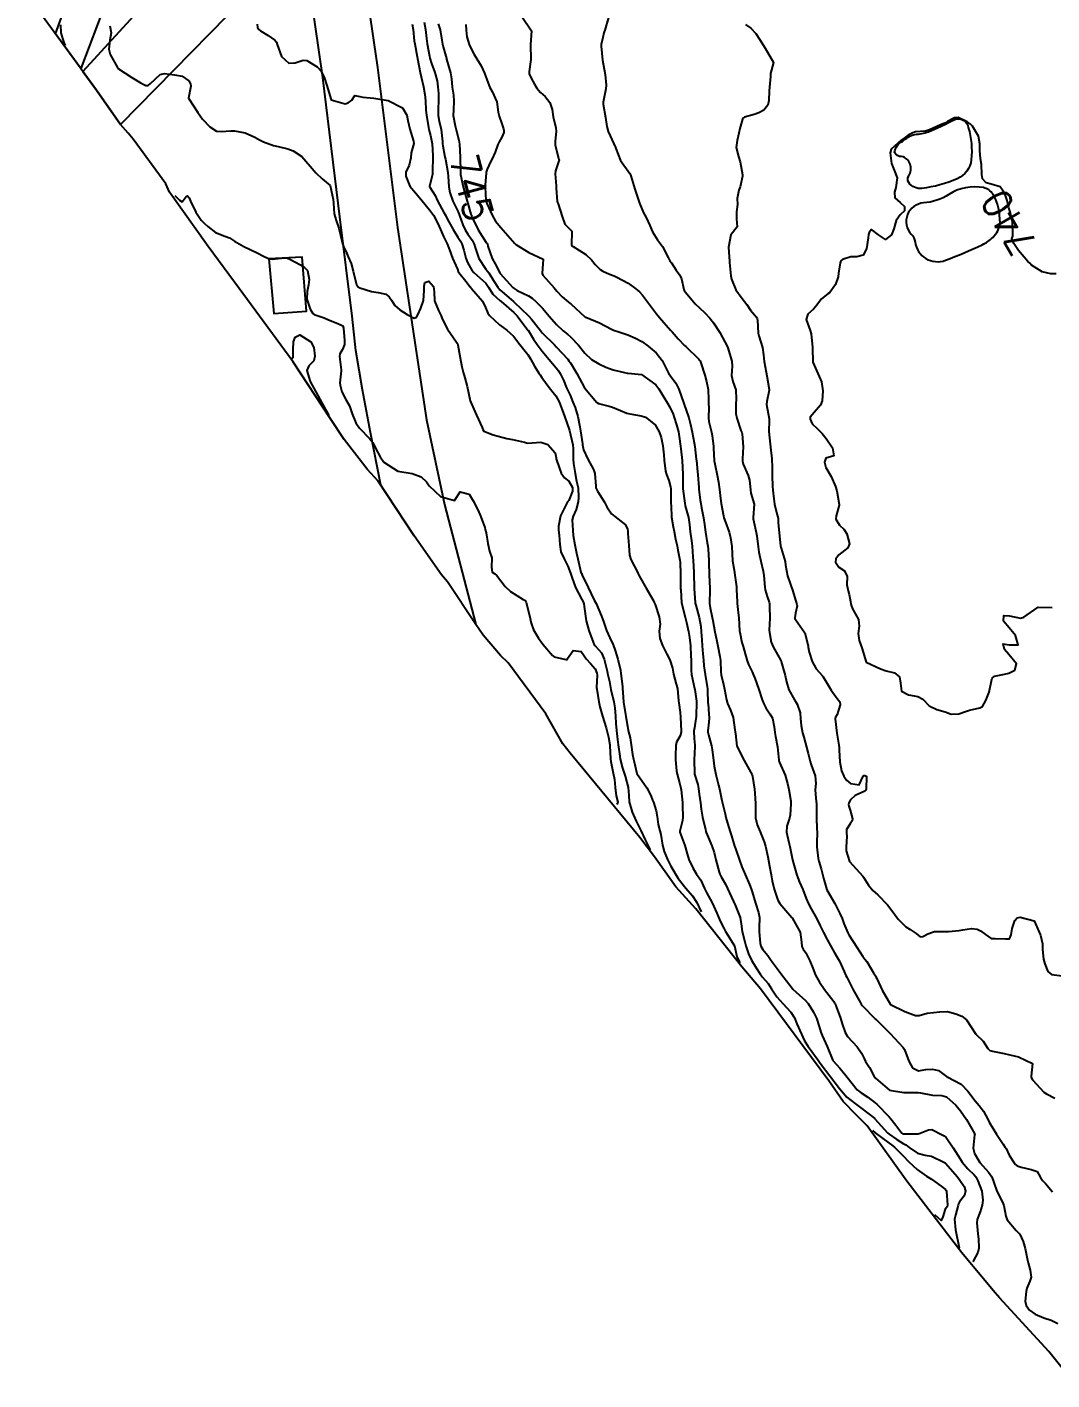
# Model space of a CAD drawing. Header units: metres. Extents: x 307586 to 320046, y 7427249 to 7434250.
# Drawn here: x 317434.9 to 317578.6, y 7431424.9 to 7431614.8 of the extents above; entities that cross this region are included whole.
import ezdxf
from ezdxf.enums import TextEntityAlignment as Align

# ---------------------------------------------------------------- set-up
doc = ezdxf.new("R2010")
doc.units = ezdxf.units.M
doc.header["$MEASUREMENT"] = 0
for name, color, linetype in [('Area', 45, 'Continuous'), ('Cotas', 45, 'Continuous'), ('Curvas de Nivel 1m', 11, 'Continuous'), ('Curvas de Nivel 5m', 15, 'Continuous'), ('Edificações', 30, 'Continuous'), ('Hidrografia', 140, 'Continuous'), ('Vias Primárias', 230, 'Continuous')]:
    doc.layers.add(name, color=color, linetype=linetype)
doc.styles.add('Style-STANDARD', font='STANDARD.shx')

msp = doc.modelspace()

# ---------------------------------------------------------------- linework, layer by layer
at = {"layer": 'Area'}
msp.add_polyline3d([(317581.39, 7431424.93, 744.37), (317578.19, 7431428.9, 744.31), (317571.3, 7431436.45, 744.46), (317570.42, 7431437.49, 744.3), (317566.02, 7431442.75, 753.38), (317558.3, 7431452.81, 752.34), (317552.74, 7431460.58, 746.1), (317551.21, 7431462.07, 744.35), (317549.35, 7431463.99, 744.62), (317547.35, 7431466.92, 744.68), (317537.74, 7431479.79, 745.04), (317535.14, 7431482.91, 745.1), (317528.7, 7431491.05, 746.94), (317525.9, 7431494.12, 746.9), (317522.9, 7431498.32, 747.89), (317520.84, 7431501.05, 749.35), (317511.07, 7431512.88, 750.47), (317510.02, 7431514.21, 750.36), (317507.64, 7431518.38, 750.43), (317502.38, 7431525.54, 766.03), (317501.27, 7431526.57, 763.03), (317498.86, 7431529.45, 759.51), (317497.83, 7431530.92, 756.37), (317493.85, 7431536.92, 750.03), (317493, 7431537.92, 762.53), (317489.19, 7431543.38, 750.1), (317484.13, 7431551.03, 750.06), (317482.57, 7431552.73, 749.93), (317479.37, 7431556.88, 750.22), (317477.45, 7431559.78, 757.78), (317472.17, 7431567.84, 751.04), (317464.64, 7431578.07, 750.27), (317460.28, 7431583.97, 749.92), (317454.86, 7431591.61, 749.94), (317454.36, 7431592.78, 749.37), (317449.74, 7431599.04, 752.32), (317449.05, 7431599.86, 749.73), (317447.98, 7431601.08, 752.95), (317444.61, 7431605.93, 753.54), (317434.88, 7431619.3, 758.12)], dxfattribs=at)
at = {"layer": 'Curvas de Nivel 1m', "flags": 128}
for points, elevation in [([(317504.3, 7431616.23), (317505.65, 7431614.22), (317505.51, 7431612.33), (317505.51, 7431612.22), (317505.55, 7431610.28), (317505.54, 7431610.22), (317505.29, 7431608.51), (317505.31, 7431608.22), (317505.57, 7431607.58), (317506.08, 7431606.73), (317506.39, 7431606.21), (317506.92, 7431605.57), (317507.54, 7431605.03), (317508.23, 7431604.18), (317508.52, 7431603.18), (317508.67, 7431602.18), (317509.05, 7431600.61), (317509.09, 7431600.17), (317508.95, 7431598.69), (317508.98, 7431598.17), (317509.43, 7431596.36), (317509.49, 7431596.17), (317509.5, 7431596.1), (317509.43, 7431595.87), (317509.01, 7431594.58), (317508.96, 7431594.17), (317509.09, 7431592.47), (317509.11, 7431592.17), (317509.25, 7431590.29), (317509.28, 7431590.17), (317509.36, 7431589.96), (317509.95, 7431588.16), (317510.3, 7431587.13), (317511.31, 7431586.14), (317511.26, 7431584.14), (317511.29, 7431584.08), (317511.48, 7431583.95), (317513.27, 7431582.87), (317514.04, 7431582.11), (317514.59, 7431581.44), (317515.25, 7431580.75), (317515.64, 7431580.49), (317516.6, 7431580.08), (317517.24, 7431579.84), (317517.63, 7431579.68), (317519.22, 7431578.81), (317520.29, 7431578.03), (317520.78, 7431577.6), (317521.2, 7431577.14), (317522.05, 7431576.01), (317523.18, 7431574.51), (317523.59, 7431574), (317525.15, 7431572.21), (317525.36, 7431571.98), (317526.21, 7431571.04), (317527.12, 7431570.09), (317527.27, 7431569.95), (317529.11, 7431568.18), (317529.22, 7431568.04), (317529.28, 7431567.93), (317529.38, 7431567.64), (317529.95, 7431565.92), (317530.2, 7431565.05), (317530.43, 7431563.91), (317530.45, 7431562.49), (317530.47, 7431561.91), (317530.5, 7431561.39), (317530.45, 7431559.91), (317530.5, 7431559.41), (317530.89, 7431557.9), (317530.98, 7431557.44), (317531.15, 7431555.9), (317531.17, 7431555.68), (317531.28, 7431553.9), (317531.36, 7431553.46), (317531.69, 7431551.89), (317531.86, 7431550.92), (317532, 7431549.89), (317532.14, 7431548.62), (317532.25, 7431547.89), (317532.56, 7431546.16), (317532.62, 7431545.88), (317532.83, 7431545.29), (317533.36, 7431543.87), (317533.57, 7431543.1), (317533.75, 7431541.87), (317533.78, 7431540.86), (317533.85, 7431539.87), (317534.08, 7431538.54), (317534.18, 7431537.87), (317534.38, 7431536.2), (317534.41, 7431535.86), (317534.47, 7431534.09), (317534.49, 7431533.86), (317534.67, 7431532.19), (317534.7, 7431531.86), (317534.82, 7431530.03), (317534.84, 7431529.86), (317535.16, 7431528.39), (317535.31, 7431527.85), (317535.62, 7431526.83), (317535.88, 7431525.84), (317536.07, 7431525.31), (317536.58, 7431524.29), (317536.8, 7431523.83), (317536.97, 7431523.42), (317537.55, 7431521.82), (317538, 7431520.35), (317538.21, 7431519.81), (317538.52, 7431519.26), (317539.09, 7431518.38), (317539.43, 7431517.8), (317539.7, 7431516.57), (317539.77, 7431515.79), (317539.88, 7431515.2), (317540.15, 7431513.78), (317540.31, 7431511.9), (317540.33, 7431511.78), (317540.36, 7431511.72), (317540.42, 7431511.59), (317541.21, 7431509.77), (317541.55, 7431508.61), (317541.72, 7431507.77), (317542, 7431506.12), (317542.02, 7431505.76), (317541.93, 7431504.17), (317541.84, 7431503.76), (317541.46, 7431502.63), (317541.42, 7431501.77), (317541.73, 7431500.32), (317541.86, 7431499.76), (317542.26, 7431497.9), (317542.29, 7431497.79), (317542.3, 7431497.76), (317542.32, 7431497.7), (317542.88, 7431495.75), (317543.24, 7431494.76), (317543.68, 7431493.74), (317544.19, 7431492.49), (317544.51, 7431491.73), (317544.86, 7431491.03), (317545.61, 7431489.72), (317546.15, 7431488.63), (317546.62, 7431487.71), (317547.18, 7431486.64), (317547.68, 7431485.69), (317548.11, 7431484.94), (317548.57, 7431484.16), (317548.83, 7431483.68), (317549.48, 7431482.26), (317549.75, 7431481.66), (317549.85, 7431481.46), (317550.06, 7431481.07), (317550.76, 7431479.65), (317551.75, 7431477.92), (317551.9, 7431477.64), (317552.02, 7431477.45), (317553.83, 7431475.61), (317553.93, 7431475.55), (317553.99, 7431475.5), (317555.92, 7431473.59), (317555.97, 7431473.54), (317557.77, 7431471.57), (317557.94, 7431471.29), (317558.42, 7431470.05), (317558.62, 7431469.56), (317559.09, 7431468.72), (317559.91, 7431468.29), (317560.96, 7431468.48), (317561.91, 7431468.55), (317562.74, 7431468.33), (317563.85, 7431467.49), (317563.9, 7431467.46), (317563.96, 7431467.44), (317565.89, 7431466.42), (317566.84, 7431465.46), (317567.86, 7431464.1), (317568.16, 7431463.75), (317568.43, 7431463.44), (317569.04, 7431462.63), (317569.68, 7431461.42), (317569.83, 7431461.12), (317570.89, 7431459.41), (317571.79, 7431458.03), (317572.05, 7431457.66), (317572.2, 7431457.39), (317572.66, 7431456.49), (317573.35, 7431455.38), (317573.52, 7431455.15), (317573.75, 7431454.97), (317574.34, 7431454.77), (317575.74, 7431454.48), (317576.56, 7431454.16), (317577.06, 7431453.33), (317577.32, 7431452.91), (317577.72, 7431452.49), (317578.74, 7431451.31)], 743), ([(317516.44, 7431616.09), (317515.91, 7431614.35), (317515.84, 7431614.1), (317515.8, 7431613.95), (317515.64, 7431613.32), (317515.42, 7431612.31), (317515.41, 7431612.1), (317515.6, 7431610.1), (317515.97, 7431608.09), (317516.1, 7431606.63), (317516.05, 7431606.09), (317515.68, 7431604.24), (317515.67, 7431604.1), (317515.7, 7431603.93), (317516, 7431602.09), (317516.19, 7431600.79), (317516.38, 7431600.09), (317517.18, 7431598.36), (317517.35, 7431598.07), (317517.38, 7431598), (317517.45, 7431597.71), (317518.14, 7431596.06), (317519.41, 7431594.22), (317519.51, 7431594.05), (317519.57, 7431593.89), (317520.15, 7431592.04), (317520.51, 7431590.9), (317520.8, 7431590.04), (317521.34, 7431588.72), (317521.71, 7431588.02), (317522.23, 7431586.92), (317522.61, 7431586.01), (317523.3, 7431584.91), (317524, 7431583.99), (317524.83, 7431582.42), (317525.06, 7431581.98), (317525.26, 7431581.66), (317525.93, 7431580.65), (317526.43, 7431579.96), (317526.7, 7431579.43), (317527.01, 7431577.95), (317527.06, 7431577.79), (317527.22, 7431577.58), (317528.59, 7431575.94), (317529.19, 7431575.35), (317529.94, 7431574.67), (317530.65, 7431573.91), (317531.16, 7431573.25), (317532.04, 7431571.89), (317533.12, 7431569.88), (317533.73, 7431567.87), (317533.8, 7431567.16), (317533.67, 7431565.87), (317533.89, 7431565.05), (317534.3, 7431563.87), (317534.37, 7431562.53), (317534.32, 7431561.87), (317534.32, 7431560.56), (317534.43, 7431559.87), (317534.99, 7431558.15), (317535.08, 7431557.95), (317535.12, 7431557.86), (317535.17, 7431557.67), (317535.31, 7431555.85), (317535.25, 7431554.17), (317535.23, 7431553.86), (317535.34, 7431553.44), (317536.04, 7431551.84), (317536.24, 7431551.19), (317536.34, 7431549.84), (317536.39, 7431549.35), (317536.86, 7431547.83), (317536.71, 7431545.95), (317536.72, 7431545.83), (317536.74, 7431545.74), (317536.83, 7431545.36), (317537.17, 7431543.83), (317537.26, 7431543.37), (317537.42, 7431541.82), (317537.51, 7431541.08), (317537.81, 7431539.82), (317538.14, 7431538.42), (317538.24, 7431537.82), (317538.37, 7431536.16), (317538.43, 7431535.81), (317538.7, 7431534.85), (317538.96, 7431534.07), (317539.01, 7431533.81), (317539.04, 7431533.45), (317539.06, 7431531.8), (317539, 7431530.16), (317539.01, 7431529.8), (317539.28, 7431528.45), (317539.54, 7431527.8), (317540.59, 7431525.86), (317540.63, 7431525.78), (317540.65, 7431525.72), (317541.23, 7431523.77), (317541.43, 7431522.91), (317541.72, 7431521.77), (317542.53, 7431520.34), (317542.78, 7431520.01), (317542.92, 7431519.75), (317543.31, 7431518.55), (317543.39, 7431517.75), (317543.47, 7431516.76), (317543.66, 7431515.74), (317543.83, 7431515.1), (317544.22, 7431513.73), (317544.44, 7431512.82), (317544.72, 7431511.73), (317544.89, 7431511.26), (317545.41, 7431509.72), (317545.5, 7431508.61), (317545.44, 7431507.72), (317545.53, 7431506.55), (317545.63, 7431505.72), (317545.64, 7431504.42), (317545.64, 7431503.72), (317545.67, 7431502.36), (317545.7, 7431501.72), (317545.68, 7431500.33), (317545.68, 7431499.72), (317545.87, 7431498.11), (317545.96, 7431497.71), (317546.25, 7431496.65), (317546.52, 7431495.71), (317546.59, 7431495.34), (317547.07, 7431493.7), (317548.18, 7431491.79), (317548.25, 7431491.69), (317548.88, 7431490.39), (317549.2, 7431489.67), (317549.47, 7431488.98), (317549.99, 7431487.66), (317550.14, 7431487.39), (317551.28, 7431485.65), (317552.1, 7431484.35), (317552.41, 7431483.95), (317552.67, 7431483.63), (317553.62, 7431482.06), (317553.88, 7431481.61), (317553.95, 7431481.5), (317554.06, 7431481.25), (317554.82, 7431479.6), (317556.02, 7431477.59), (317558.01, 7431476.61), (317559.49, 7431476.06), (317560, 7431476.07), (317561.14, 7431476.4), (317562.01, 7431476.47), (317562.93, 7431476.59), (317564.01, 7431476.64), (317565.18, 7431476.3), (317566, 7431475.95), (317566.65, 7431475.46), (317567.97, 7431473.45), (317568.98, 7431472.45), (317569.65, 7431471.42), (317569.95, 7431471.15), (317570.32, 7431471.05), (317571.94, 7431470.72), (317572.76, 7431470.57), (317573.94, 7431470.28), (317575.92, 7431469.35), (317575.72, 7431467.54), (317575.73, 7431467.35), (317575.9, 7431467.06), (317577.51, 7431465.33), (317577.87, 7431465.09), (317579.03, 7431464.48)], 742), ([(317446.48, 7431614.93), (317446.65, 7431613.94), (317446.48, 7431612.93), (317446.34, 7431611.66), (317446.53, 7431610.93), (317447.58, 7431609.07), (317447.71, 7431608.91), (317449.56, 7431607.68), (317450.9, 7431606.88), (317451.55, 7431606.55), (317451.87, 7431606.55), (317452.2, 7431606.86), (317453.57, 7431608.13), (317454.14, 7431608.26), (317455.57, 7431608.07), (317456.63, 7431607.87), (317457.56, 7431607.21), (317457.8, 7431606.79), (317457.85, 7431606.49), (317457.52, 7431604.79), (317458.84, 7431602.78), (317459.49, 7431601.84), (317460.51, 7431600.76), (317461.47, 7431600.18), (317462.12, 7431600.09), (317463.48, 7431600.22), (317463.98, 7431600.21), (317465.47, 7431599.92), (317466.83, 7431599.31), (317467.46, 7431598.96), (317468.05, 7431598.66), (317469.45, 7431598.16), (317470.08, 7431598.01), (317471.44, 7431597.7), (317472.21, 7431597.39), (317473.43, 7431596.6), (317475.17, 7431594.58), (317475.4, 7431594.32), (317476.28, 7431593.46), (317477.38, 7431592.55), (317477.82, 7431590.55), (317477.86, 7431590.04), (317477.97, 7431588.54), (317478.23, 7431587.63), (317478.61, 7431586.54), (317479.04, 7431584.78), (317479.1, 7431584.53), (317479.28, 7431583.95), (317479.71, 7431582.97), (317479.94, 7431582.52), (317480.33, 7431581.59), (317480.62, 7431580.51), (317481.1, 7431578.61), (317481.14, 7431578.5), (317481.16, 7431578.45), (317481.21, 7431578.34), (317481.54, 7431578.17), (317483.2, 7431577.68), (317484.13, 7431577.54), (317485.2, 7431577.28), (317485.66, 7431576.92), (317485.99, 7431576.45), (317486.46, 7431575.71), (317487.18, 7431575.1), (317488.19, 7431574.42), (317489.17, 7431573.93), (317489.52, 7431574.05), (317489.71, 7431574.4), (317490.13, 7431575.34), (317490.5, 7431576.39), (317490.6, 7431577.78), (317490.58, 7431578.39), (317490.68, 7431578.93), (317491.22, 7431579.11), (317491.88, 7431578.37), (317491.99, 7431577.59), (317492.04, 7431576.37), (317492.58, 7431574.97), (317492.9, 7431574.36), (317493.16, 7431573.75), (317493.84, 7431572.35), (317495.13, 7431570.56), (317495.21, 7431570.43), (317495.25, 7431570.34), (317495.28, 7431570.18), (317495.62, 7431568.33), (317495.87, 7431567.11), (317496.06, 7431566.33), (317496.27, 7431565.53), (317496.6, 7431564.32), (317497.02, 7431562.31), (317497.93, 7431560.3), (317498.71, 7431558.56), (317498.83, 7431558.29), (317498.97, 7431558.06), (317500.26, 7431557.56), (317500.96, 7431557.37), (317502.18, 7431557.03), (317502.96, 7431556.88), (317504.66, 7431556.52), (317504.95, 7431556.41), (317505.14, 7431556.4), (317506.96, 7431556.5), (317507.92, 7431556.18), (317508.94, 7431555), (317509.09, 7431554.32), (317509.12, 7431554.17), (317509.2, 7431553.9), (317509.82, 7431552.16), (317510.28, 7431551.53), (317510.89, 7431551.03), (317511.37, 7431550.14), (317511.39, 7431549.62), (317510.86, 7431548.33), (317510.78, 7431548.22), (317510.7, 7431548.14), (317510.56, 7431547.85), (317509.72, 7431546.16), (317509.41, 7431544.75), (317509.43, 7431544.16), (317509.51, 7431543.45), (317509.6, 7431542.16), (317509.75, 7431541.14), (317510.2, 7431540.15), (317510.75, 7431539.14), (317511.12, 7431538.14), (317511.28, 7431537.58), (317511.79, 7431536.13), (317512.7, 7431534.46), (317512.89, 7431534.12), (317512.99, 7431533.82), (317513.2, 7431532.11), (317513.31, 7431531.45), (317513.67, 7431530.11), (317514.3, 7431528.43), (317514.42, 7431528.1), (317514.49, 7431527.98), (317514.61, 7431527.88), (317515.47, 7431526.95), (317515.84, 7431526.08), (317516.25, 7431524.4), (317516.32, 7431524.07), (317516.56, 7431522.95), (317516.73, 7431522.07), (317516.78, 7431521.82), (317517.2, 7431520.06), (317517.33, 7431519.25), (317517.41, 7431518.06), (317517.48, 7431517.06), (317517.57, 7431516.06), (317517.71, 7431514.81), (317517.8, 7431514.06), (317518.02, 7431512.46), (317518.09, 7431512.05), (317518.41, 7431510.78), (317518.59, 7431510.23), (317518.65, 7431510.05), (317518.79, 7431509.65), (317519.22, 7431508.04), (317519.28, 7431506.95), (317519.33, 7431506.04), (317519.77, 7431504.6), (317520.32, 7431503.35), (317520.97, 7431502.01), (317521.57, 7431500.73), (317522.29, 7431499.3)], 749), ([(317467.14, 7431615.19), (317467.2, 7431614.68), (317467.38, 7431614.41), (317467.64, 7431614.23), (317468.72, 7431613.57), (317469.63, 7431612.94), (317469.85, 7431612.65), (317469.96, 7431612.31), (317470.59, 7431610.64), (317471.59, 7431609.71), (317472.48, 7431609.73), (317473.6, 7431610.12), (317474.14, 7431610.05), (317475.58, 7431609.18), (317476.13, 7431608.57), (317476.61, 7431607.61), (317476.94, 7431606.56), (317477.52, 7431604.55), (317479.52, 7431603.99), (317479.94, 7431604.11), (317480.44, 7431604.52), (317480.87, 7431605.18), (317481.54, 7431605.04), (317481.96, 7431604.93), (317483.54, 7431604.77), (317485.53, 7431604.46), (317487.52, 7431603.41), (317488.13, 7431602.42), (317488.28, 7431601.64), (317488.57, 7431600.42), (317489.1, 7431598.77), (317489.12, 7431598.41), (317488.76, 7431597.1), (317488.72, 7431596.42), (317488.46, 7431595.38), (317488.03, 7431594.42), (317487.99, 7431593.84), (317488.59, 7431592.42), (317489.37, 7431591.49), (317489.87, 7431590.9), (317490.28, 7431590.4), (317491.34, 7431589.14), (317491.88, 7431588.37), (317492.5, 7431587.19), (317492.85, 7431586.36), (317493.3, 7431585.39), (317493.8, 7431584.35), (317494.15, 7431583.49), (317494.57, 7431582.35), (317495.25, 7431580.79), (317495.37, 7431580.46), (317495.44, 7431580.34), (317496.41, 7431579.13), (317497.01, 7431578.31), (317497.1, 7431578.2), (317497.21, 7431578.07), (317498.74, 7431576.29), (317499.18, 7431575.41), (317499.51, 7431574.62), (317499.74, 7431574.28), (317501.15, 7431573), (317502.17, 7431572.25), (317503.13, 7431571.39), (317504.02, 7431570.23), (317505.1, 7431568.83), (317505.49, 7431568.21), (317506.05, 7431567.17), (317506.68, 7431566.2), (317506.83, 7431565.96), (317507.07, 7431565.6), (317508.11, 7431564.18), (317509.04, 7431563), (317509.5, 7431562.16), (317509.92, 7431561.06), (317510.25, 7431560.15), (317510.97, 7431558.14), (317511.42, 7431556.14), (317511.48, 7431555.6), (317511.47, 7431554.13), (317511.53, 7431553.53), (317511.76, 7431552.13), (317511.97, 7431551.05), (317512.17, 7431550.13), (317512.25, 7431548.74), (317512.17, 7431548.13), (317511.9, 7431547.07), (317511.49, 7431546.13), (317511.36, 7431545.6), (317511.42, 7431544.13), (317511.5, 7431543.44), (317511.73, 7431542.13), (317511.97, 7431540.92), (317512.16, 7431540.13), (317512.58, 7431538.27), (317512.63, 7431538.12), (317512.73, 7431537.85), (317513.6, 7431536.11), (317514.45, 7431534.34), (317514.57, 7431534.1), (317514.69, 7431533.86), (317515.47, 7431532.09), (317515.77, 7431531.2), (317516.16, 7431530.08), (317516.63, 7431529.06), (317517.09, 7431528.07), (317517.38, 7431527.29), (317517.74, 7431526.06), (317518.1, 7431524.53), (317518.18, 7431524.05), (317518.39, 7431522.21), (317518.4, 7431522.05), (317518.52, 7431520.05), (317518.89, 7431518.04), (317519.09, 7431516.66), (317519.21, 7431516.04), (317519.46, 7431515.03), (317519.63, 7431514.03), (317519.79, 7431512.67), (317519.94, 7431512.03), (317520.05, 7431511.65), (317520.4, 7431510.02), (317521.81, 7431508.01), (317522.36, 7431506.92), (317522.63, 7431506.27), (317522.74, 7431505.99), (317523.14, 7431504.79), (317523.28, 7431503.99), (317523.41, 7431502.89), (317523.65, 7431501.98), (317523.78, 7431501.46), (317524.03, 7431499.97), (317524.27, 7431499.08), (317524.72, 7431497.97), (317525.17, 7431497.04), (317526.23, 7431495.29), (317527.27, 7431493.94), (317528.2, 7431492.87), (317528.84, 7431491.92), (317529.45, 7431490.63)], 748), ([(317488.91, 7431615.17), (317489.04, 7431614.42), (317489.2, 7431612.84), (317489.26, 7431612.41), (317489.6, 7431610.58), (317489.64, 7431610.41), (317489.65, 7431610.37), (317490.03, 7431608.41), (317490.17, 7431607.8), (317490.47, 7431606.4), (317490.66, 7431605.28), (317490.76, 7431604.4), (317490.81, 7431603.1), (317490.89, 7431602.4), (317491.19, 7431600.68), (317491.25, 7431600.39), (317491.47, 7431599.55), (317491.68, 7431598.39), (317491.81, 7431596.76), (317491.81, 7431596.38), (317491.73, 7431594.7), (317491.74, 7431594.39), (317491.73, 7431594.07), (317491.39, 7431592.64), (317491.34, 7431592.44), (317491.34, 7431592.39), (317491.35, 7431592.36), (317491.38, 7431592.32), (317492.12, 7431591.12), (317492.47, 7431590.37), (317493.34, 7431588.75), (317493.57, 7431588.36), (317493.82, 7431587.87), (317494.63, 7431586.35), (317495.3, 7431585.26), (317495.67, 7431584.71), (317495.87, 7431584.33), (317496.13, 7431583.48), (317496.44, 7431582.32), (317496.65, 7431581.72), (317497.25, 7431580.65), (317497.55, 7431580.31), (317499.22, 7431578.83), (317499.61, 7431578.28), (317500.23, 7431577.3), (317501.19, 7431576.41), (317501.39, 7431576.26), (317503.18, 7431574.69), (317503.61, 7431574.24), (317505.14, 7431572.24), (317505.16, 7431572.22), (317505.9, 7431570.98), (317506.41, 7431570.2), (317507.11, 7431569.28), (317508.05, 7431568.18), (317509.08, 7431566.97), (317509.43, 7431566.52), (317509.66, 7431566.16), (317510.12, 7431565.21), (317510.57, 7431564.15), (317511.04, 7431563.09), (317511.45, 7431562.14), (317511.74, 7431561.4), (317512.14, 7431560.13), (317512.42, 7431558.69), (317512.51, 7431558.12), (317512.78, 7431556.3), (317512.81, 7431556.12), (317512.95, 7431555.46), (317513.54, 7431554.11), (317514.35, 7431552.66), (317514.54, 7431552.1), (317514.64, 7431550.35), (317514.67, 7431550.1), (317514.88, 7431549.64), (317515.86, 7431548.08), (317516.2, 7431547.43), (317516.84, 7431546.45), (317517.31, 7431546.07), (317518.82, 7431544.94), (317519.1, 7431544.33), (317519.14, 7431544.05), (317519.17, 7431543.69), (317519.3, 7431542.04), (317519.4, 7431540.67), (317519.58, 7431540.04), (317520.49, 7431538.27), (317520.61, 7431538.02), (317520.65, 7431537.94), (317520.73, 7431537.77), (317521.7, 7431536.01), (317522.7, 7431534.33), (317522.86, 7431534), (317522.97, 7431533.72), (317523.55, 7431531.99), (317523.67, 7431530.97), (317523.55, 7431529.99), (317523.63, 7431528.99), (317524, 7431527.99), (317524.6, 7431526.78), (317525.04, 7431525.97), (317525.41, 7431524.79), (317525.55, 7431523.96), (317525.92, 7431522.58), (317526.1, 7431521.95), (317526.27, 7431520.21), (317526.31, 7431519.95), (317526.51, 7431518.59), (317526.54, 7431517.95), (317526.54, 7431517.91), (317526.62, 7431515.95), (317526.61, 7431515.81), (317526.47, 7431515.31), (317525.97, 7431514.44), (317525.89, 7431513.96), (317525.85, 7431512.54), (317525.84, 7431511.96), (317525.97, 7431510.39), (317526.07, 7431509.95), (317526.39, 7431508.71), (317526.57, 7431507.95), (317526.61, 7431507.71), (317526.8, 7431505.95), (317526.83, 7431505.47), (317526.87, 7431503.94), (317526.83, 7431503.44), (317526.43, 7431501.95), (317526.44, 7431501.81), (317527.14, 7431499.94), (317527.48, 7431498.73), (317527.73, 7431497.94), (317528.25, 7431496.77), (317528.8, 7431495.92), (317529.38, 7431495.07), (317529.91, 7431493.9), (317530.2, 7431493.31), (317530.96, 7431491.89), (317531.63, 7431490.42), (317531.86, 7431489.88), (317532.16, 7431489.21), (317532.6, 7431488.33), (317532.85, 7431487.87), (317534.11, 7431485.85), (317534.44, 7431484.33), (317534.86, 7431483.48)], 747), ([(317490.59, 7431615.47), (317490.77, 7431614.4), (317490.89, 7431613.14), (317490.98, 7431612.4), (317491.32, 7431610.68), (317491.39, 7431610.39), (317491.59, 7431609.66), (317492.06, 7431608.38), (317492.4, 7431607.22), (317492.51, 7431606.38), (317492.58, 7431605.42), (317492.61, 7431604.37), (317492.54, 7431603.36), (317492.53, 7431602.37), (317492.68, 7431601.56), (317492.97, 7431600.37), (317493.14, 7431598.69), (317493.17, 7431598.36), (317493.2, 7431598.12), (317493.44, 7431596.81), (317493.52, 7431596.36), (317493.55, 7431596.24), (317493.89, 7431594.36), (317493.95, 7431593.81), (317494.04, 7431592.35), (317494.18, 7431591.55), (317494.58, 7431590.35), (317495.34, 7431588.82), (317495.55, 7431588.34), (317496.01, 7431587.02), (317496.33, 7431586.32), (317496.71, 7431585.72), (317497.3, 7431584.85), (317497.6, 7431584.31), (317497.75, 7431583.85), (317498.27, 7431582.3), (317499.25, 7431580.81), (317499.48, 7431580.52), (317499.63, 7431580.28), (317500.3, 7431579.2), (317500.91, 7431578.26), (317501.04, 7431578.09), (317501.21, 7431577.91), (317503.12, 7431576.24), (317503.19, 7431576.18), (317504.18, 7431575.23), (317505.17, 7431574.31), (317505.22, 7431574.26), (317505.26, 7431574.22), (317505.62, 7431573.76), (317506.88, 7431572.19), (317506.99, 7431572.04), (317507.14, 7431571.85), (317508.86, 7431570.17), (317509.12, 7431569.9), (317510.74, 7431568.15), (317510.89, 7431567.95), (317511.09, 7431567.65), (317511.98, 7431566.13), (317513.05, 7431564.12), (317514.78, 7431562.1), (317515.02, 7431561.94), (317516.54, 7431561.59), (317517.02, 7431561.44), (317518.12, 7431560.95), (317519.01, 7431560.58), (317519.44, 7431560.47), (317521, 7431560.22), (317521.63, 7431560.01), (317522.99, 7431558.96), (317523.54, 7431557.99), (317523.81, 7431557.15), (317524.06, 7431555.99), (317524.2, 7431554.73), (317524.25, 7431553.99), (317524.42, 7431552.47), (317524.56, 7431551.98), (317524.89, 7431551.14), (317525.15, 7431550.24), (317525.17, 7431549.98), (317525.17, 7431548.28), (317525.19, 7431547.98), (317525.23, 7431547.6), (317525.29, 7431545.97), (317525.49, 7431544.64), (317525.63, 7431543.97), (317525.85, 7431542.91), (317526.05, 7431541.96), (317526.17, 7431541.35), (317526.44, 7431539.95), (317526.47, 7431539.67), (317526.53, 7431537.95), (317526.55, 7431536.12), (317526.56, 7431535.95), (317526.57, 7431535.81), (317526.69, 7431533.95), (317527.21, 7431531.94), (317527.38, 7431531.22), (317527.67, 7431529.94), (317527.82, 7431529.12), (317527.92, 7431527.94), (317528, 7431526.54), (317528.03, 7431525.94), (317528.04, 7431524.47), (317528.09, 7431523.93), (317528.52, 7431521.96), (317528.52, 7431521.93), (317528.54, 7431521.81), (317528.78, 7431520.18), (317528.79, 7431519.93), (317528.73, 7431518.15), (317528.73, 7431517.93), (317528.71, 7431517.72), (317528.48, 7431516.41), (317528.41, 7431516), (317528.4, 7431515.93), (317528.46, 7431514.95), (317528.53, 7431514.01), (317528.54, 7431513.93), (317528.55, 7431513.83), (317528.47, 7431511.93), (317528.49, 7431510.01), (317528.5, 7431509.93), (317528.96, 7431508.49), (317529.06, 7431507.92), (317529.17, 7431507.12), (317529.34, 7431505.92), (317529.44, 7431505.01), (317529.64, 7431503.91), (317530.03, 7431502.18), (317530.08, 7431501.9), (317530.13, 7431501.73), (317530.3, 7431501.4), (317530.95, 7431499.89), (317531.24, 7431498.93), (317531.5, 7431497.89), (317531.95, 7431496.17), (317532.05, 7431495.88), (317532.23, 7431495.52), (317532.83, 7431494.48), (317533.15, 7431493.87), (317533.99, 7431492.05), (317534.08, 7431491.85), (317534.12, 7431491.79), (317534.18, 7431491.67), (317534.92, 7431489.84), (317535.06, 7431488.94), (317535.21, 7431487.84), (317535.54, 7431486.41), (317535.71, 7431485.83), (317536.1, 7431484.73), (317536.51, 7431483.83), (317537.13, 7431482.76), (317537.76, 7431481.81), (317538.06, 7431481.46), (317538.83, 7431480.58), (317539.29, 7431479.79), (317540.03, 7431478.7), (317540.9, 7431477.77), (317542, 7431476.55), (317542.51, 7431475.75), (317542.85, 7431474.89), (317543.95, 7431472.51), (317544.45, 7431471.72), (317545.83, 7431469.8), (317546.15, 7431469.36), (317548.82, 7431465.8), (317549.86, 7431464.62), (317551.11, 7431463.65), (317551.85, 7431463.13), (317553.78, 7431461.61), (317553.82, 7431461.57), (317555.57, 7431459.59), (317555.8, 7431459.41), (317556.89, 7431458.68), (317557.79, 7431458.12), (317558.15, 7431457.92), (317558.62, 7431457.55), (317559.77, 7431456.73), (317560.84, 7431456.46), (317561.77, 7431456.34), (317563.49, 7431455.49), (317563.65, 7431455.39), (317563.75, 7431455.29), (317565.34, 7431453.47), (317565.73, 7431452.96), (317566.31, 7431452.05), (317566.51, 7431451.46), (317566.37, 7431450.79), (317565.69, 7431449.9), (317565.53, 7431449.63), (317565.49, 7431449.47), (317565.12, 7431448.03), (317564.99, 7431447.48), (317565.13, 7431445.99), (317565.61, 7431443.47), (317565.61, 7431443.47)], 746), ([(317496.44, 7431615.11), (317496.45, 7431614.33), (317496.56, 7431613.41), (317496.89, 7431612.32), (317497.11, 7431611.81), (317497.61, 7431610.9), (317497.98, 7431610.31), (317498.57, 7431609.32), (317499.06, 7431608.3), (317499.56, 7431606.89), (317499.8, 7431606.29), (317500.12, 7431605.71), (317500.76, 7431604.28), (317500.98, 7431602.8), (317501.1, 7431602.27), (317501.49, 7431601.17), (317501.72, 7431600.5), (317501.77, 7431600.27), (317501.75, 7431599.99), (317501.47, 7431599.32), (317501.09, 7431598.64), (317500.93, 7431598.28), (317500.52, 7431597.2), (317500.11, 7431596.28), (317499.88, 7431595.84), (317499.42, 7431594.83), (317499.29, 7431594.42), (317499.26, 7431594.29), (317499.12, 7431592.56), (317499.12, 7431592.29), (317499.24, 7431590.41), (317499.27, 7431590.29), (317499.36, 7431590), (317500.17, 7431588.28), (317500.6, 7431587.55), (317501.32, 7431586.65), (317501.65, 7431586.26), (317503.29, 7431584.38), (317503.46, 7431584.24), (317505.28, 7431583.11), (317507.26, 7431582.19), (317507.12, 7431580.19), (317507.24, 7431579.94), (317508.8, 7431578.17), (317509.21, 7431577.7), (317509.95, 7431576.91), (317510.85, 7431576.15), (317511.04, 7431575.99), (317511.19, 7431575.87), (317513.12, 7431574.12), (317513.17, 7431574.08), (317513.24, 7431574.05), (317515.16, 7431573.26), (317516.85, 7431572.37), (317517.15, 7431572.23), (317517.73, 7431572.06), (317519.14, 7431571.6), (317520.22, 7431571.12), (317521.13, 7431570.62), (317522, 7431570.01), (317523.11, 7431569.04), (317523.97, 7431567.99), (317524.86, 7431566.2), (317524.97, 7431565.98), (317525.07, 7431565.85), (317525.88, 7431564.78), (317526.29, 7431563.96), (317527.02, 7431561.95), (317527.69, 7431559.94), (317527.94, 7431558.99), (317528.18, 7431557.94), (317528.47, 7431556.43), (317528.54, 7431555.93), (317528.75, 7431554.11), (317528.77, 7431553.93), (317528.91, 7431552.37), (317528.95, 7431551.93), (317529.11, 7431550.15), (317529.13, 7431549.93), (317529.32, 7431548.37), (317529.37, 7431547.92), (317529.48, 7431547.3), (317529.76, 7431545.92), (317529.89, 7431544.98), (317530.03, 7431543.91), (317530.29, 7431542.41), (317530.36, 7431541.91), (317530.4, 7431541.52), (317530.49, 7431539.9), (317530.5, 7431539.64), (317530.54, 7431537.9), (317530.64, 7431535.98), (317530.65, 7431535.9), (317530.65, 7431535.83), (317530.62, 7431533.9), (317530.68, 7431533.25), (317530.99, 7431531.9), (317531.07, 7431531.48), (317531.35, 7431529.89), (317531.58, 7431528.83), (317531.78, 7431527.89), (317532.07, 7431526.42), (317532.13, 7431525.88), (317532.19, 7431524.27), (317532.24, 7431523.88), (317532.55, 7431522.53), (317532.71, 7431521.88), (317533.01, 7431520.35), (317533.13, 7431519.87), (317533.54, 7431518.89), (317533.95, 7431517.86), (317534.18, 7431516.15), (317534.21, 7431515.85), (317534.24, 7431515.63), (317534.45, 7431513.85), (317535.47, 7431511.84), (317536.41, 7431510.16), (317536.57, 7431509.83), (317536.64, 7431509.59), (317536.91, 7431507.82), (317536.97, 7431507.23), (317537.08, 7431505.82), (317537.08, 7431505.09), (317537.06, 7431503.82), (317537.3, 7431502.84), (317537.73, 7431501.82), (317538.29, 7431500.45), (317538.43, 7431499.96), (317538.47, 7431499.81), (317538.77, 7431498.31), (317538.87, 7431497.8), (317539.03, 7431497.02), (317539.27, 7431495.79), (317539.41, 7431494.97), (317539.68, 7431493.79), (317540.19, 7431492.26), (317540.46, 7431491.78), (317542.16, 7431489.81), (317542.19, 7431489.78), (317542.2, 7431489.76), (317542.9, 7431488.49), (317543.32, 7431487.74), (317543.5, 7431486.37), (317543.57, 7431485.74), (317543.76, 7431485.39), (317544.1, 7431484.88), (317544.68, 7431483.72), (317545.08, 7431482.72), (317545.49, 7431481.72), (317546.05, 7431480.74), (317546.76, 7431479.7), (317548.03, 7431478.01), (317548.16, 7431477.82), (317548.22, 7431477.69), (317548.37, 7431477.33), (317548.99, 7431475.68), (317549.22, 7431474.9), (317549.64, 7431473.66), (317549.96, 7431473.11), (317551.33, 7431471.65), (317551.93, 7431470.8), (317552.3, 7431470.01), (317552.51, 7431469.63), (317553.05, 7431468.76), (317553.64, 7431467.61), (317553.9, 7431467.27), (317555.87, 7431465.59), (317557.87, 7431465.24), (317559.58, 7431465.25), (317559.87, 7431465.26), (317560.2, 7431465.21), (317561.87, 7431464.9), (317563.22, 7431464.85), (317563.86, 7431464.65), (317565.18, 7431463.48), (317565.84, 7431462.69), (317566.68, 7431461.46), (317567.8, 7431459.5), (317567.82, 7431459.45), (317567.8, 7431459.31), (317567.61, 7431457.44), (317567.77, 7431456.68), (317568.53, 7431455.43), (317569.74, 7431454.06), (317570.22, 7431453.42), (317570.51, 7431452.63), (317570.93, 7431451.41), (317571.69, 7431449.87), (317571.9, 7431449.4), (317572.17, 7431447.9), (317572.38, 7431447.39), (317573.64, 7431445.92), (317574.12, 7431445.37), (317574.61, 7431444.37), (317574.87, 7431443.36), (317575.22, 7431441.73), (317575.31, 7431441.35), (317575.58, 7431440.31), (317575.75, 7431439.35), (317575.56, 7431438.8), (317575.11, 7431437.79), (317575.01, 7431437.36), (317574.9, 7431435.98), (317575.01, 7431435.36), (317575.51, 7431434.7), (317576.3, 7431434.14), (317577.5, 7431433.64), (317578.53, 7431433.31), (317579.49, 7431432.83)], 744), ([(317535.67, 7431615.14), (317536.42, 7431614.61), (317537.11, 7431613.84), (317537.64, 7431613.08), (317538.43, 7431611.82), (317539.6, 7431609.81), (317539.15, 7431608.25), (317539.16, 7431607.81), (317539.04, 7431606.34), (317538.97, 7431605.82), (317538.92, 7431604.44), (317538.77, 7431603.82), (317538.22, 7431603.12), (317537.52, 7431602.71), (317536.87, 7431602.48), (317535.51, 7431602.1), (317535.36, 7431602.01), (317535.25, 7431601.86), (317534.84, 7431600.52), (317534.72, 7431599.87), (317534.47, 7431598.87), (317534.37, 7431597.87), (317534.69, 7431596.62), (317534.92, 7431595.87), (317535.23, 7431594.04), (317535.23, 7431593.86), (317534.89, 7431592.36), (317534.72, 7431591.87), (317534.51, 7431590.73), (317534.52, 7431589.87), (317534.38, 7431588.84), (317534.38, 7431587.87), (317534.47, 7431586.72), (317533.83, 7431585.87), (317533.59, 7431585.6), (317533.29, 7431583.88), (317533.41, 7431581.88), (317533.42, 7431581.72), (317533.61, 7431579.88), (317533.7, 7431579.41), (317534.3, 7431577.87), (317535.21, 7431576.69), (317535.84, 7431575.85), (317536.38, 7431575.03), (317537.18, 7431574.08), (317537.31, 7431573.83), (317537.36, 7431573.64), (317537.44, 7431571.83), (317537.54, 7431571.42), (317538.03, 7431569.82), (317538.17, 7431568.77), (317538.27, 7431567.82), (317538.55, 7431566.34), (317538.64, 7431565.81), (317538.96, 7431563.9), (317538.96, 7431563.81), (317538.64, 7431562.2), (317538.62, 7431561.81), (317539, 7431559.81), (317538.95, 7431557.84), (317538.96, 7431557.81), (317538.98, 7431557.55), (317539.18, 7431555.81), (317539.33, 7431554.2), (317539.36, 7431553.8), (317539.38, 7431553.35), (317539.4, 7431551.8), (317539.44, 7431550.35), (317539.5, 7431549.8), (317539.63, 7431548.56), (317539.71, 7431547.8), (317540, 7431546.64), (317540.22, 7431545.79), (317540.26, 7431545.23), (317540.37, 7431543.79), (317540.58, 7431541.99), (317540.62, 7431541.78), (317540.64, 7431541.64), (317540.78, 7431541.16), (317541.2, 7431539.78), (317541.28, 7431539.25), (317541.55, 7431537.77), (317541.96, 7431536.53), (317542.24, 7431535.76), (317542.7, 7431534.19), (317542.84, 7431533.76), (317542.89, 7431533.56), (317542.67, 7431532.54), (317542.56, 7431531.86), (317542.58, 7431531.76), (317542.66, 7431531.63), (317544, 7431529.75), (317544.44, 7431527.93), (317544.46, 7431527.74), (317544.61, 7431527.03), (317545.01, 7431525.73), (317545.56, 7431524.7), (317546.47, 7431523.71), (317546.57, 7431523.58), (317547.66, 7431521.7), (317548.53, 7431520.57), (317548.91, 7431520.07), (317548.95, 7431519.68), (317548.51, 7431518.32), (317548.28, 7431517.92), (317548.22, 7431517.69), (317548.47, 7431515.69), (317548.76, 7431513.99), (317548.79, 7431513.68), (317548.81, 7431513.32), (317548.9, 7431511.68), (317549.12, 7431510.39), (317549.43, 7431509.67), (317549.83, 7431509.1), (317550.39, 7431508.64), (317551.61, 7431508.43), (317552.16, 7431509.64), (317552.31, 7431509.73), (317552.4, 7431509.73), (317552.48, 7431509.71), (317552.65, 7431509.64), (317552.57, 7431507.82), (317552.5, 7431507.64), (317552.44, 7431507.58), (317552.38, 7431507.55), (317551.06, 7431506.96), (317550.36, 7431506.29), (317550.14, 7431505.88), (317550.11, 7431505.66), (317550.15, 7431505.46), (317550.35, 7431504.88), (317550.67, 7431503.66), (317550.63, 7431503.36), (317550.32, 7431502.94), (317549.82, 7431502.16), (317549.82, 7431501.67), (317549.86, 7431501.23), (317549.76, 7431499.67), (317549.79, 7431499.18), (317550.26, 7431497.66), (317552.11, 7431495.64), (317552.23, 7431495.46), (317552.93, 7431494.34), (317553.54, 7431493.62), (317554.2, 7431492.98), (317555.56, 7431491.6), (317556.18, 7431490.81), (317557.07, 7431489.58), (317558.15, 7431488.51), (317558.74, 7431488.15), (317559.62, 7431487.55), (317560.14, 7431487.11), (317560.52, 7431487.15), (317561.25, 7431487.53), (317561.88, 7431487.78), (317562.15, 7431487.85), (317562.49, 7431487.86), (317564.15, 7431487.86), (317565.63, 7431487.99), (317566.15, 7431488.08), (317567.35, 7431488.26), (317568.15, 7431488.16), (317568.64, 7431487.94), (317569.32, 7431487.43), (317570.13, 7431486.86), (317570.68, 7431486.87), (317572.13, 7431486.84), (317572.68, 7431486.84), (317572.92, 7431487.39), (317573.05, 7431488.28), (317573.46, 7431489.38), (317573.78, 7431489.76), (317574.17, 7431489.86), (317576.16, 7431489.35), (317577.06, 7431487.34), (317577.32, 7431486.14), (317577.34, 7431485.34), (317577.47, 7431483.96), (317577.64, 7431483.33), (317578.08, 7431482.23), (317578.59, 7431481.84), (317580.08, 7431481.64)], 741), ([(317471.8, 7431568.33), (317472.02, 7431568.22), (317472.21, 7431568.38), (317472.22, 7431569.5), (317472.27, 7431570.61), (317472.47, 7431571.27), (317473.13, 7431571.56), (317474.7, 7431570.58), (317475.11, 7431569.82), (317475.25, 7431568.58), (317475.09, 7431567.95), (317474.42, 7431567.25), (317474.14, 7431566.59), (317474.59, 7431565.04), (317476.74, 7431561.1), (317477, 7431560.65), (317477.05, 7431560.55), (317477.1, 7431560.45), (317477.2, 7431560.27)], 751), ([(317553.47, 7431459.95), (317553.8, 7431459.63), (317553.83, 7431459.61), (317555.79, 7431458.17), (317556.13, 7431457.93), (317556.54, 7431457.58), (317557.77, 7431456.39), (317558.59, 7431455.55), (317559.74, 7431454.45), (317561.06, 7431453.53), (317561.73, 7431453.1), (317563.1, 7431452.11), (317563.71, 7431451.65), (317563.81, 7431451.49), (317563.83, 7431451.36), (317563.98, 7431449.49), (317563.93, 7431449.24), (317563.68, 7431448.89), (317563.33, 7431447.83), (317563.12, 7431447.3), (317562.21, 7431448.11)], 747)]:
    msp.add_lwpolyline(points, dxfattribs=dict(at, elevation=elevation))
at = {"layer": 'Curvas de Nivel 5m', "flags": 128}
for points, elevation in [([(317439.56, 7431615.1), (317439.63, 7431613.97), (317439.89, 7431613.01), (317440.02, 7431612.61), (317440.21, 7431612.2)], 750), ([(317492.53, 7431615.24), (317492.81, 7431614.37), (317493.08, 7431612.92), (317493.17, 7431612.37), (317493.26, 7431612.01), (317493.61, 7431610.69), (317493.69, 7431610.36), (317493.72, 7431610.24), (317494.29, 7431608.35), (317494.42, 7431607.49), (317494.52, 7431606.35), (317494.68, 7431605.21), (317494.76, 7431604.35), (317494.7, 7431603.17), (317494.66, 7431602.35), (317494.93, 7431600.9), (317495.09, 7431600.34), (317495.46, 7431598.91), (317495.56, 7431598.34), (317495.63, 7431596.53), (317495.64, 7431596.34), (317495.67, 7431594.59), (317495.67, 7431594.34), (317495.69, 7431594.06), (317496.07, 7431592.33), (317496.35, 7431591.3), (317496.62, 7431590.32), (317497.14, 7431588.5), (317497.21, 7431588.31), (317497.25, 7431588.23), (317497.33, 7431588.02), (317498.17, 7431586.3), (317499.3, 7431584.54), (317499.41, 7431584.4), (317499.48, 7431584.29), (317499.53, 7431584.04), (317500.13, 7431582.28), (317500.54, 7431581.55), (317501.19, 7431580.26), (317501.24, 7431580.18), (317503.03, 7431578.24), (317503.21, 7431578.08), (317503.63, 7431577.81), (317505.2, 7431577.04), (317505.71, 7431576.73), (317506.29, 7431576.2), (317506.75, 7431575.76), (317507.18, 7431575.31), (317508.11, 7431574.18), (317509.16, 7431573.01), (317510.09, 7431572.16), (317510.68, 7431571.68), (317511.13, 7431571.28), (317512.22, 7431570.13), (317513.11, 7431569), (317514.06, 7431568.11), (317515.09, 7431567.52), (317516.05, 7431567.06), (317517.08, 7431566.68), (317518.89, 7431566.24), (317519.07, 7431566.2), (317519.21, 7431566.19), (317521.07, 7431566.02), (317523.06, 7431564.55), (317523.52, 7431564), (317524.21, 7431562.81), (317524.7, 7431561.98), (317525.02, 7431561.43), (317525.49, 7431560.45), (317525.67, 7431559.97), (317525.99, 7431558.97), (317526.24, 7431557.96), (317526.34, 7431557.33), (317526.54, 7431555.96), (317526.59, 7431555.59), (317526.75, 7431553.95), (317526.86, 7431551.99), (317526.86, 7431551.95), (317526.87, 7431551.91), (317526.88, 7431549.95), (317527.13, 7431547.95), (317527.21, 7431547.6), (317527.64, 7431545.94), (317527.79, 7431544.98), (317527.91, 7431543.94), (317528.08, 7431542.65), (317528.16, 7431541.94), (317528.29, 7431540.41), (317528.33, 7431539.93), (317528.39, 7431538.29), (317528.4, 7431537.93), (317528.45, 7431536.2), (317528.46, 7431535.93), (317528.59, 7431534.04), (317528.61, 7431533.93), (317528.69, 7431533.66), (317529.17, 7431531.92), (317529.39, 7431530.66), (317529.45, 7431529.92), (317529.52, 7431528.8), (317529.59, 7431527.92), (317529.69, 7431526.83), (317529.75, 7431525.91), (317529.82, 7431525.14), (317529.99, 7431523.91), (317530.27, 7431522.18), (317530.32, 7431521.9), (317530.34, 7431521.7), (317530.39, 7431519.9), (317530.4, 7431519.78), (317530.51, 7431518.36), (317530.55, 7431517.9), (317530.55, 7431517.85), (317530.49, 7431517.23), (317530.39, 7431515.99), (317530.38, 7431515.9), (317530.39, 7431515.81), (317530.47, 7431515.46), (317530.88, 7431513.9), (317530.98, 7431513.36), (317531.16, 7431511.89), (317531.26, 7431511.04), (317531.48, 7431509.89), (317531.89, 7431508.38), (317532.02, 7431507.88), (317532.36, 7431506.22), (317532.44, 7431505.88), (317532.81, 7431504.35), (317532.91, 7431503.87), (317533.12, 7431503.07), (317533.52, 7431501.86), (317533.71, 7431501.28), (317534.13, 7431499.85), (317534.16, 7431499.73), (317534.28, 7431499.37), (317534.83, 7431497.84), (317535.15, 7431496.94), (317535.59, 7431495.84), (317536.22, 7431494.46), (317536.47, 7431493.83), (317536.6, 7431493.44), (317537.07, 7431491.82), (317537.49, 7431490.5), (317537.62, 7431489.82), (317537.58, 7431488.38), (317537.56, 7431487.82), (317537.71, 7431486.22), (317537.82, 7431485.81), (317538.11, 7431485.32), (317538.8, 7431484.5), (317539.28, 7431483.79), (317540.08, 7431482.67), (317540.77, 7431481.77), (317542.05, 7431480.07), (317542.18, 7431479.9), (317542.32, 7431479.76), (317543.23, 7431478.93), (317544.03, 7431478.21), (317544.43, 7431477.73), (317545.2, 7431476.52), (317545.6, 7431475.71), (317545.98, 7431474.53), (317546.22, 7431473.71), (317546.4, 7431473.27), (317547.1, 7431471.7), (317547.92, 7431469.76), (317547.95, 7431469.71), (317547.96, 7431469.69), (317548.9, 7431468.67), (317549.71, 7431467.66), (317549.9, 7431467.4), (317551.34, 7431465.65), (317551.87, 7431465.23), (317552.84, 7431464.6), (317553.86, 7431463.83), (317554.09, 7431463.61), (317555.83, 7431461.83), (317556.04, 7431461.59), (317556.73, 7431460.66), (317557.6, 7431459.57), (317557.71, 7431459.48), (317557.8, 7431459.45), (317559.75, 7431459.48), (317559.8, 7431459.48), (317559.86, 7431459.48), (317560.16, 7431459.54), (317561.33, 7431460.01), (317561.81, 7431460.05), (317562.16, 7431459.87), (317562.85, 7431459.5), (317563.51, 7431459.2), (317563.8, 7431458.95), (317564.77, 7431457.48), (317565.76, 7431455.94), (317566.07, 7431455.47), (317566.84, 7431454.55), (317567.74, 7431453.72), (317567.97, 7431453.44), (317568.27, 7431452.89), (317568.81, 7431451.43), (317568.97, 7431450.15), (317568.86, 7431449.43), (317568.56, 7431448.54), (317568.17, 7431447.43), (317568.11, 7431446.99), (317568.24, 7431445.43), (317568.33, 7431444.73), (317568.37, 7431443.43), (317568.23, 7431442.82), (317567.59, 7431441.59), (317567.55, 7431441.48)], 745), ([(317579.26, 7431580.15), (317578.47, 7431580.13), (317577.26, 7431580.44), (317575.8, 7431581.37), (317575.52, 7431581.62), (317575.28, 7431581.85), (317573.97, 7431583.39), (317573.3, 7431584.4), (317573, 7431585.1), (317573.14, 7431585.4), (317573.18, 7431585.54), (317573.12, 7431587.4), (317572.77, 7431588.83), (317572.61, 7431589.41), (317572.38, 7431590.42), (317572.04, 7431591.42), (317571.4, 7431592.35), (317570.13, 7431592.71), (317569.4, 7431592.9), (317568.88, 7431593.46), (317568.82, 7431594.06), (317568.75, 7431595.46), (317568.63, 7431596.28), (317568.51, 7431597.46), (317568.53, 7431598.4), (317568.36, 7431599.46), (317567.5, 7431600.87), (317567.19, 7431601.17), (317566.73, 7431601.48), (317565.51, 7431602.07), (317564.97, 7431602.05), (317563.98, 7431601.52), (317563.7, 7431601.32), (317563.5, 7431601.23), (317563, 7431601.03), (317561.49, 7431600.34), (317560.86, 7431600.18), (317559.49, 7431600.04), (317559.12, 7431599.94), (317558.48, 7431599.58), (317557.9, 7431599.16), (317557.48, 7431598.91), (317556.11, 7431597.61), (317555.94, 7431597.13), (317556.13, 7431595.61), (317556.51, 7431594.69), (317556.91, 7431593.6), (317556.75, 7431592.24), (317556.55, 7431591.6), (317556.6, 7431590.82), (317557.37, 7431590.16), (317557.96, 7431589.58), (317557.94, 7431589), (317557.35, 7431588.42), (317556.78, 7431587.6), (317556.48, 7431586.45), (317556.12, 7431585.61), (317555.31, 7431584.95), (317554.32, 7431585.63), (317553.32, 7431586.37), (317553.02, 7431585.94), (317552.89, 7431585.65), (317552.85, 7431585.19), (317552.61, 7431583.65), (317552.15, 7431582.78), (317551.28, 7431582.53), (317550.42, 7431582.53), (317549.27, 7431582.13), (317549.01, 7431581.95), (317548.94, 7431581.69), (317548.72, 7431580.23), (317548.65, 7431579.7), (317548.29, 7431578.64), (317547.65, 7431577.71), (317547.46, 7431577.47), (317547.22, 7431577.32), (317546.3, 7431576.63), (317545.66, 7431575.73), (317545.19, 7431575.19), (317544.42, 7431574.5), (317544.16, 7431573.75), (317544.72, 7431572.17), (317544.86, 7431571.74), (317545.05, 7431569.82), (317545.05, 7431569.74), (317545.1, 7431567.74), (317546.01, 7431565.73), (317546.32, 7431564.97), (317546.5, 7431563.72), (317546.42, 7431562.33), (317546.18, 7431561.72), (317545.01, 7431560.35), (317544.74, 7431560.01), (317544.72, 7431559.74), (317545, 7431559.09), (317545.69, 7431558.43), (317546.43, 7431557.72), (317546.97, 7431557.03), (317547.87, 7431555.7), (317548.03, 7431554.62), (317546.94, 7431554.29), (317546.74, 7431553.71), (317546.92, 7431552.97), (317547.66, 7431551.7), (317548.3, 7431550.29), (317548.48, 7431549.69), (317548.78, 7431547.77), (317548.78, 7431547.69), (317548.36, 7431546.17), (317548.34, 7431545.69), (317548.82, 7431544.86), (317549.44, 7431544.3), (317549.86, 7431543.67), (317550.23, 7431542.23), (317549.99, 7431541.67), (317548.77, 7431540.73), (317548.31, 7431540.15), (317548.28, 7431539.69), (317548.76, 7431538.96), (317549.55, 7431538.48), (317549.9, 7431537.67), (317549.88, 7431536.52), (317550.08, 7431535.67), (317550.2, 7431535.16), (317550.47, 7431533.66), (317550.69, 7431533.15), (317551.5, 7431531.65), (317551.61, 7431530.7), (317551.46, 7431529.65), (317551.62, 7431528.67), (317551.97, 7431527.65), (317552.59, 7431525.64), (317554.58, 7431524.73), (317555.41, 7431524.44), (317556.58, 7431524.14), (317557.25, 7431523.58), (317557.42, 7431522.72), (317557.52, 7431521.58), (317558.54, 7431521.04), (317559.83, 7431520.85), (317560.53, 7431520.47), (317561.43, 7431519.53), (317562.52, 7431519.01), (317563.67, 7431518.66), (317564.51, 7431518.37), (317565.57, 7431518.42), (317566.52, 7431518.74), (317567.09, 7431518.9), (317568.52, 7431519.24), (317568.88, 7431519.44), (317569.37, 7431520.27), (317569.86, 7431521.43), (317570.18, 7431523.03), (317570.25, 7431523.42), (317570.58, 7431523.66), (317572.01, 7431523.98), (317572.58, 7431524.1), (317573.45, 7431524.53), (317573.68, 7431525.39), (317572.61, 7431526.73), (317572, 7431527.41), (317571.8, 7431528.24), (317572.63, 7431528.09), (317573.92, 7431528.09), (317573.53, 7431529.39), (317572.66, 7431530.48), (317571.84, 7431531.41), (317571.88, 7431532.21), (317572.68, 7431532.14), (317574.23, 7431531.83), (317574.68, 7431531.94), (317576.69, 7431533.35), (317578.69, 7431533.33)], 740), ([(317455.6, 7431591.15), (317456.24, 7431590.48), (317456.62, 7431590.25), (317457.19, 7431590.97), (317457.37, 7431591.09), (317457.6, 7431590.79), (317457.81, 7431590.33), (317458.56, 7431588.78), (317459.32, 7431587.65), (317459.76, 7431587.21), (317460.24, 7431586.76), (317461.3, 7431585.96), (317462.6, 7431585.42), (317463.29, 7431585.17), (317463.99, 7431584.71), (317465.28, 7431583.95), (317466.15, 7431583.56), (317467.27, 7431583.04), (317467.94, 7431582.66), (317468.83, 7431582.22), (317469.26, 7431582.19), (317471, 7431582.37), (317471.26, 7431582.36), (317471.64, 7431582.23), (317473.25, 7431581.38), (317473.74, 7431581.09), (317474.22, 7431580.59), (317474.47, 7431579.34), (317474.37, 7431578.59), (317474.15, 7431577.65), (317474.14, 7431576.59), (317474.57, 7431575.19), (317474.94, 7431574.58), (317475.16, 7431574.42), (317476.55, 7431573.95), (317477.15, 7431573.67), (317478.49, 7431573.19), (317479.15, 7431572.83), (317479.28, 7431572.53), (317479.4, 7431570.8), (317479.41, 7431570.53), (317479.4, 7431570.24), (317479.11, 7431569.52), (317478.73, 7431568.9), (317478.7, 7431568.53), (317478.95, 7431566.66), (317478.95, 7431566.53), (317478.77, 7431564.82), (317478.78, 7431564.53), (317479.04, 7431563.57), (317479.58, 7431562.52), (317480.1, 7431561.6), (317480.47, 7431560.51), (317480.98, 7431559.22), (317481.51, 7431558.49), (317482.96, 7431556.98), (317483.36, 7431556.48), (317483.82, 7431555.6), (317484.4, 7431554.47), (317484.92, 7431553.72), (317486.9, 7431552.43), (317488.9, 7431552.13), (317490.14, 7431551.64), (317490.89, 7431550.94), (317491.3, 7431550.38), (317492.86, 7431548.91), (317494.85, 7431548.34), (317495.65, 7431549.55), (317496.87, 7431549.23), (317497.45, 7431548.3), (317498.04, 7431547.1), (317498.42, 7431546.29), (317498.82, 7431545.31), (317499.07, 7431544.54), (317499.15, 7431544.28), (317499.29, 7431543.8), (317499.53, 7431542.28), (317499.73, 7431541.23), (317500.05, 7431540.27), (317500.03, 7431538.99), (317500.1, 7431538.27), (317500.51, 7431538.04), (317500.73, 7431537.86), (317501.93, 7431536.25), (317502.71, 7431535.58), (317504.47, 7431534.45), (317504.69, 7431534.33), (317504.76, 7431534.29), (317504.81, 7431534.22), (317504.87, 7431534.04), (317505.35, 7431532.21), (317505.58, 7431531.13), (317505.92, 7431530.2), (317506.63, 7431529.03), (317507.24, 7431528.18), (317508.6, 7431526.57), (317508.83, 7431526.4), (317509.85, 7431526.15), (317510.47, 7431526.02), (317510.59, 7431526), (317510.67, 7431526.06), (317510.7, 7431526.14), (317511.46, 7431527.27), (317512.6, 7431527.12), (317513.01, 7431526.53), (317513.29, 7431526.11), (317513.93, 7431525.44), (317514.58, 7431524.7), (317514.8, 7431524.09), (317514.83, 7431523.83), (317514.76, 7431522.09), (317514.78, 7431521.85), (317515.07, 7431520.08), (317515.22, 7431519.37), (317515.6, 7431518.08), (317516.1, 7431516.45), (317516.22, 7431516.07), (317516.46, 7431515.11), (317516.61, 7431514.07), (317516.62, 7431513.9), (317516.72, 7431512.07), (317516.76, 7431511.73), (317517.08, 7431510.06), (317517.27, 7431509.19), (317517.37, 7431508.06), (317517.51, 7431506.91), (317517.73, 7431505.98), (317517.63, 7431505.68)], 750)]:
    msp.add_lwpolyline(points, dxfattribs=dict(at, elevation=elevation))
at = {"layer": 'Edificações'}
for points, elevation in [([(317447.98, 7431601.08), (317470.49, 7431624.08), (317468.41, 7431626.26), (317469.34, 7431627.21), (317460.42, 7431634.27), (317466.18, 7431642.26), (317464.8, 7431651.88), (317463.05, 7431651.25), (317445.37, 7431625.7), (317452.33, 7431619.08), (317442.7, 7431608.55), (317444.61, 7431605.93)], 752.95), ([(317442.43, 7431608.93), (317438.86, 7431613.83), (317442.3, 7431623.32), (317447.1, 7431621.33)], 754.57)]:
    msp.add_lwpolyline(points, close=True, dxfattribs=dict(at, elevation=elevation))
msp.add_lwpolyline([(317468.81, 7431582.25), (317469.5, 7431574.56), (317474.09, 7431574.88), (317473.46, 7431582.49)], close=True, dxfattribs=at)
at = {"layer": 'Hidrografia'}
for points in [[(317561.35, 7431600.07), (317563.03, 7431600.8, -0.005093), (317565.1, 7431601.85, -0.468604), (317566.91, 7431600.65, -0.099564), (317567.33, 7431596.15, -0.269506), (317565.37, 7431593.48, -0.072193), (317560.39, 7431592.12, -0.28047), (317558.56, 7431592.95, -0.309321), (317558.56, 7431593.9, 0.51692), (317557.55, 7431596.62, -0.343916), (317556.58, 7431597.16, -0.275443), (317557.68, 7431598.73, -0.11678), (317559.41, 7431599.7, 0.059123)], [(317571.36, 7431587.31), (317571.3, 7431588.38, 0.127881), (317570.35, 7431591.34, 0.207096), (317569.05, 7431592.23, 0.193489), (317564.19, 7431591.28, -0.127324), (317560.63, 7431590.09, 0.633106), (317558.91, 7431585.71, -0.157512), (317559.45, 7431584.59, 0.484619), (317563.71, 7431582.04, 0.01871), (317568.87, 7431584.23, 0.078949), (317570.35, 7431585.24, 0.184013)]]:
    msp.add_lwpolyline(points, format="xyb", close=True, dxfattribs=at)
at = {"layer": 'Vias Primárias', "elevation": 750.06}
msp.add_lwpolyline([(317484.51, 7431550.47), (317483.04, 7431557.86), (317481.93, 7431563.88), (317481.01, 7431569.36), (317480.46, 7431574.2), (317478.75, 7431588.15), (317476.36, 7431607.67), (317473.18, 7431629.72), (317469.91, 7431659.1), (317468.25, 7431676.6), (317466.04, 7431700.55), (317464.86, 7431712.79), (317463.38, 7431727.37), (317462.59, 7431731.84), (317462.32, 7431734.66), (317458.89, 7431744.96), (317457.23, 7431749.95)], dxfattribs=at)
msp.add_lwpolyline([(317484.51, 7431550.47), (317483.04, 7431557.86), (317481.93, 7431563.88), (317481.01, 7431569.36), (317480.46, 7431574.2), (317478.75, 7431588.15), (317476.36, 7431607.67), (317473.18, 7431629.72), (317469.91, 7431659.1), (317468.25, 7431676.6), (317466.04, 7431700.55), (317464.86, 7431712.79), (317463.38, 7431727.37), (317462.59, 7431731.84), (317462.32, 7431734.66), (317458.89, 7431744.96), (317457.23, 7431749.95)], dxfattribs=at)
at = {"layer": 'Vias Primárias'}
msp.add_lwpolyline([(317465.45, 7431749.95), (317468.44, 7431741.29), (317471.06, 7431732.77), (317471.75, 7431729.25), (317472.81, 7431716.78), (317474.06, 7431703.88), (317475.58, 7431687.25), (317477.6, 7431661.62), (317480.5, 7431633.35), (317484.05, 7431609.07), (317486.86, 7431586.64), (317490.91, 7431559.65), (317493.44, 7431547.76), (317497.83, 7431530.92)], dxfattribs=at)
msp.add_lwpolyline([(317465.45, 7431749.95), (317468.44, 7431741.29), (317471.06, 7431732.77), (317471.75, 7431729.25), (317472.81, 7431716.78), (317474.06, 7431703.88), (317475.58, 7431687.25), (317477.6, 7431661.62), (317480.5, 7431633.35), (317484.05, 7431609.07), (317486.86, 7431586.64), (317490.91, 7431559.65), (317493.44, 7431547.76), (317497.83, 7431530.92)], dxfattribs=at)

# ---------------------------------------------------------------- texts
at = {"layer": 'Cotas', "style": 'Style-STANDARD'}
for s, rotation, p in [('745', 284.7726, (317497.22, 7431592.25, 745)), ('740', 120.72, (317572.61, 7431587.33, 740))]:
    msp.add_text(s, height=4, rotation=rotation, dxfattribs=at).set_placement(p, align=Align.MIDDLE_CENTER)

doc.saveas('drawing.dxf')
